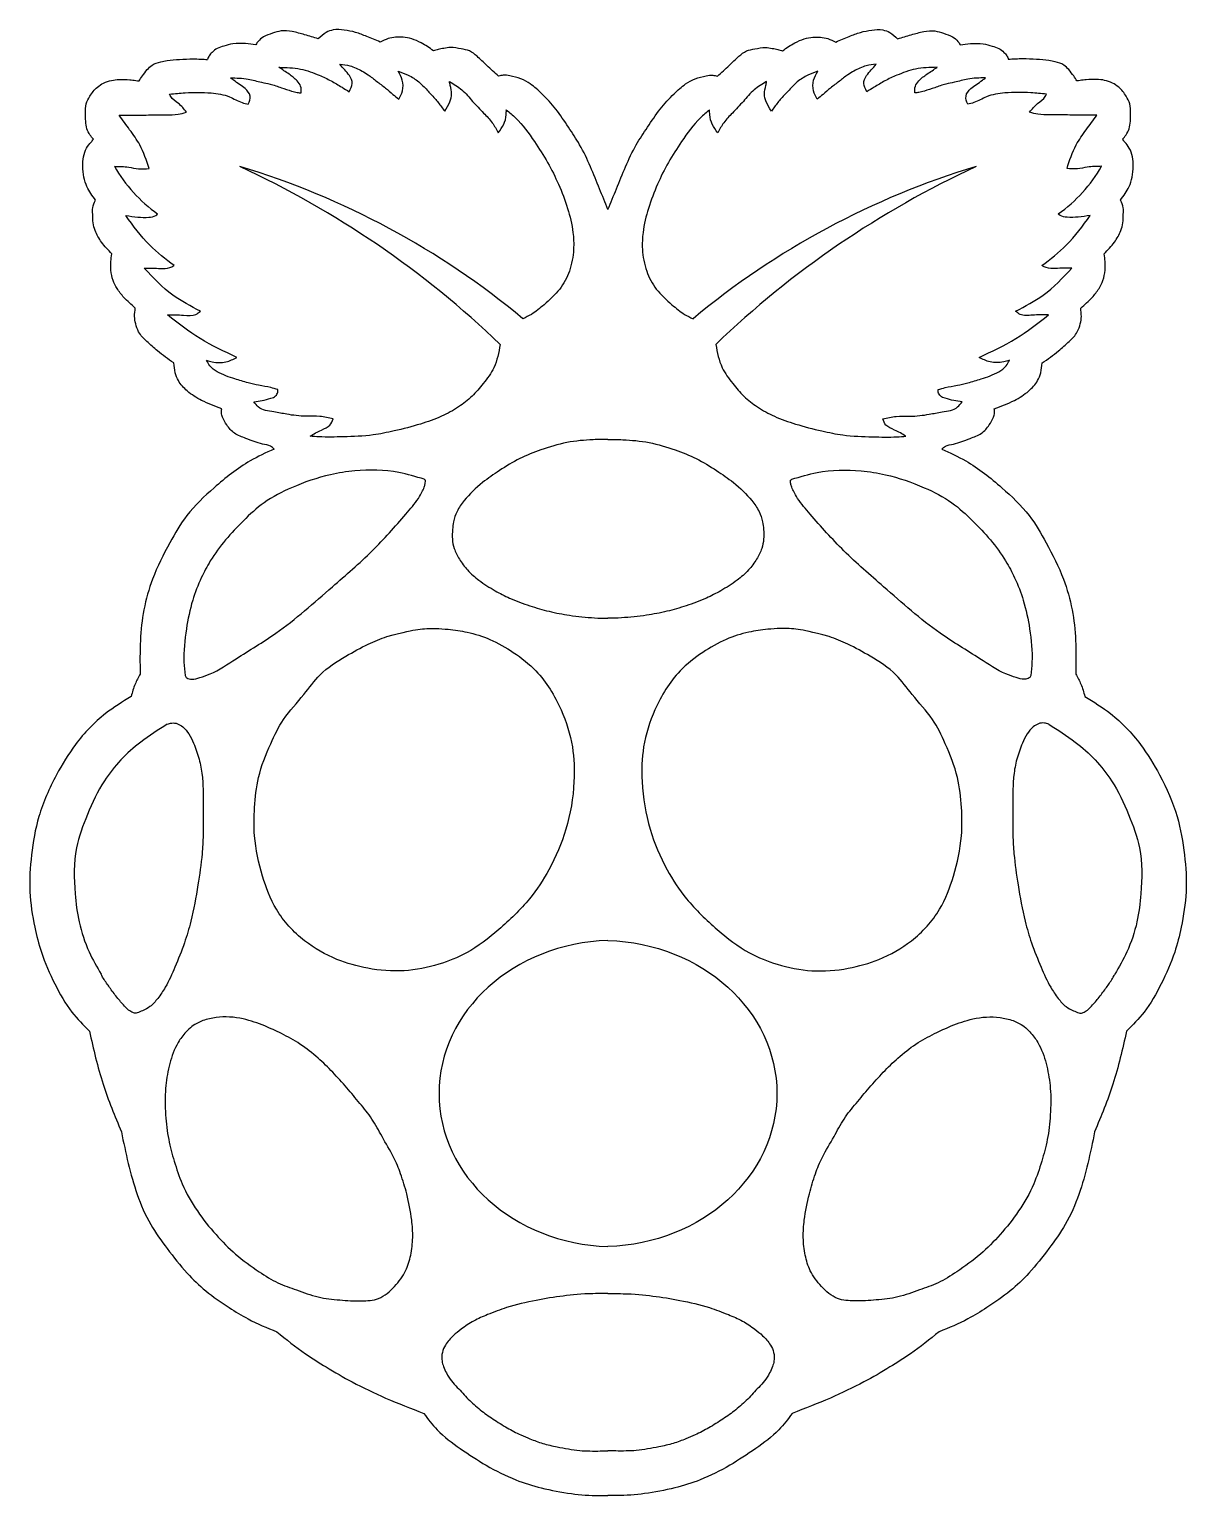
# Model space of a CAD drawing. Header units: millimetres. Extents: x 737 to 2642, y 288 to 2703.
import ezdxf

# ---------------------------------------------------------------- set-up
doc = ezdxf.new("R2010")
doc.units = ezdxf.units.MM

msp = doc.modelspace()

# ---------------------------------------------------------------- linework, layer by layer
at = {"color": 1}
for centre, radius, start, end in [((1091.9, 2601.4), 248.6, 209.9965, 234.6031), ((421.7, 1048.3), 1574.2, 46.1652, 65.1506), ((701.2, 1207.1), 1325.9, 50.2212, 73.2528), ((2677.9, 1207.1), 1325.9, 106.7472, 129.7788), ((2957.3, 1048.3), 1574.2, 114.8494, 133.8348), ((2287.1, 2601.4), 248.6, 305.3969, 330.0035)]:
    msp.add_arc(centre, radius, start, end, dxfattribs=at)
msp.add_ellipse((1699.7, 950.1), major_axis=(-288.4, 0), ratio=0.874343, start_param=4.747714, end_param=7.818656, dxfattribs=at)
at = {"color": 1, "extrusion": (0, 0, -1)}
msp.add_ellipse((1679.3, 950.1), major_axis=(288.4, 0), ratio=0.874343, start_param=4.747714, end_param=7.818656, dxfattribs=at)
at = {"color": 1}
for points in [[(1212.5, 2687.2), (1190, 2693.9), (1169.6, 2698.9), (1151.1, 2700), (1136.8, 2696.3), (1122.1, 2690.1), (1113.5, 2682.9), (1109.5, 2677.4)], [(1314.2, 2681.8), (1292.2, 2691), (1273.8, 2697.7), (1255.2, 2701.5), (1237.1, 2701.7), (1225.5, 2697.5), (1212.5, 2687.2)], [(1402.1, 2667.5), (1382, 2680.4), (1366.3, 2687), (1352, 2689.6), (1339.8, 2689.8), (1327.3, 2687.4), (1314.2, 2681.8)], [(1977, 2667.5), (1997, 2680.4), (2012.8, 2687), (2027, 2689.6), (2039.3, 2689.8), (2051.7, 2687.4), (2064.9, 2681.8)], [(2064.9, 2681.8), (2086.8, 2691), (2105.2, 2697.7), (2123.8, 2701.5), (2142, 2701.7), (2153.6, 2697.5), (2166.5, 2687.2)], [(2166.5, 2687.2), (2189, 2693.9), (2209.5, 2698.9), (2227.9, 2700), (2242.2, 2696.3), (2257, 2690.1), (2265.6, 2682.9), (2269.5, 2677.4)], [(1109.5, 2677.4), (1092.8, 2679.3), (1071.7, 2678.7), (1056.9, 2675.2), (1046.1, 2671.2), (1037.6, 2664.8), (1032.7, 2659.3), (1030.2, 2653)], [(1509.3, 2625.5), (1489.9, 2643.2), (1473.9, 2658.4), (1461.5, 2667.1), (1447.7, 2670.5), (1430.1, 2672.7), (1419, 2671.4), (1410, 2669.7), (1402.1, 2667.5)], [(1869.7, 2625.5), (1889.1, 2643.2), (1905.1, 2658.4), (1917.5, 2667.1), (1931.4, 2670.5), (1949, 2672.7), (1960.1, 2671.4), (1969.1, 2669.7), (1977, 2667.5)], [(2269.5, 2677.4), (2286.3, 2679.3), (2307.4, 2678.7), (2322.1, 2675.2), (2332.9, 2671.2), (2341.5, 2664.8), (2346.3, 2659.3), (2348.8, 2653)], [(917.2, 2617.7), (922.7, 2625.9), (930.8, 2636.4), (938.8, 2643.8), (953.1, 2649.2), (963.5, 2651.3), (983.9, 2653.3), (1006.6, 2654), (1030.2, 2653)], [(1184.4, 2598), (1183.4, 2608.9), (1177.7, 2617.8), (1164.3, 2628.8), (1155.9, 2634.6), (1147.4, 2640.2)], [(1147.4, 2640.2), (1183.2, 2637.3), (1214.1, 2627), (1233.5, 2617.9), (1251.5, 2607.2), (1263.3, 2600)], [(1263.3, 2600), (1268.3, 2613.7), (1263.7, 2626.5), (1255.9, 2636.1), (1248, 2645.1)], [(1248, 2645.1), (1264.3, 2642.7), (1284.6, 2633.9), (1294.4, 2628), (1308.5, 2617.2), (1323.1, 2606), (1335.3, 2595.5), (1344.9, 2587.9)], [(1344.9, 2587.9), (1351.1, 2601.2), (1350.8, 2618.9), (1344.1, 2633.7)], [(1344.1, 2633.7), (1360.6, 2627.2), (1377.8, 2616.2), (1391.5, 2602.8), (1404.4, 2588.9)], [(2034.9, 2633.7), (2018.5, 2627.2), (2001.3, 2616.2), (1987.6, 2602.8), (1974.7, 2588.9)], [(2034.2, 2587.9), (2028, 2601.2), (2028.2, 2618.9), (2034.9, 2633.7)], [(2131, 2645.1), (2114.8, 2642.7), (2094.4, 2633.9), (2084.6, 2628), (2070.5, 2617.2), (2055.9, 2606), (2043.7, 2595.5), (2034.2, 2587.9)], [(2115.7, 2600), (2110.7, 2613.7), (2115.4, 2626.5), (2123.1, 2636.1), (2131, 2645.1)], [(2231.6, 2640.2), (2195.9, 2637.3), (2165, 2627), (2145.5, 2617.9), (2127.6, 2607.2), (2115.7, 2600)], [(2194.6, 2598), (2195.7, 2608.9), (2201.3, 2617.8), (2214.7, 2628.8), (2223.2, 2634.6), (2231.6, 2640.2)], [(2461.8, 2617.7), (2456.4, 2625.9), (2448.3, 2636.4), (2440.3, 2643.8), (2426, 2649.2), (2415.6, 2651.3), (2395.2, 2653.3), (2372.5, 2654), (2348.8, 2653)], [(842.2, 2521.7), (836.4, 2529.1), (831.5, 2538.9), (829.4, 2551.4), (829.3, 2564.6), (830.3, 2580.1), (836.2, 2592.5), (848.6, 2607.4), (858.9, 2614.2), (871.7, 2618.7), (884.8, 2620.1), (902, 2619.8), (912, 2618.4), (917.2, 2617.7)], [(1097.2, 2579.4), (1100, 2592.9), (1091.9, 2605), (1082.9, 2611.9), (1072.9, 2619), (1067.9, 2622.8)], [(1067.9, 2622.8), (1097.1, 2620.7), (1119, 2615.5), (1133, 2612.6), (1151.6, 2606.5), (1168.5, 2601.1), (1177.9, 2598.9), (1184.4, 2598)], [(1420.6, 2567.9), (1429, 2583.2), (1431.9, 2596.4), (1429.7, 2610.2), (1428.5, 2616.9)], [(1428.5, 2616.9), (1448.8, 2603), (1466.6, 2584.1), (1484.7, 2564.9), (1499, 2548.9), (1508.6, 2532.5)], [(1950.6, 2616.9), (1930.3, 2603), (1912.4, 2584.1), (1894.3, 2564.9), (1880.1, 2548.9), (1870.4, 2532.5)], [(1958.5, 2567.9), (1950.1, 2583.2), (1947.2, 2596.4), (1949.4, 2610.2), (1950.6, 2616.9)], [(2311.1, 2622.8), (2281.9, 2620.7), (2260, 2615.5), (2246.1, 2612.6), (2227.5, 2606.5), (2210.5, 2601.1), (2201.2, 2598.9), (2194.6, 2598)], [(2281.9, 2579.4), (2279.1, 2592.9), (2287.1, 2605), (2296.2, 2611.9), (2306.1, 2619), (2311.1, 2622.8)], [(2536.9, 2521.7), (2542.6, 2529.1), (2547.5, 2538.9), (2549.7, 2551.4), (2549.8, 2564.6), (2548.8, 2580.1), (2542.9, 2592.5), (2530.5, 2607.4), (2520.1, 2614.2), (2507.4, 2618.7), (2494.2, 2620.1), (2477, 2619.8), (2467, 2618.4), (2461.8, 2617.7)], [(967.6, 2595.9), (993.2, 2598.2), (1036, 2598), (1066.2, 2591.6), (1086.9, 2582.1), (1097.2, 2579.4)], [(995.2, 2566.3), (982.1, 2580.8), (969.5, 2591.9), (967.6, 2595.9)], [(1404.4, 2588.9), (1410, 2582), (1420.6, 2567.9)], [(1974.7, 2588.9), (1969.1, 2582), (1958.5, 2567.9)], [(2411.4, 2595.9), (2385.9, 2598.2), (2343.1, 2598), (2312.8, 2591.6), (2292.1, 2582.1), (2281.9, 2579.4)], [(2383.8, 2566.3), (2397, 2580.8), (2409.5, 2591.9), (2411.4, 2595.9)], [(884.6, 2561.1), (928.9, 2561.6), (961.7, 2561.9), (981.5, 2562.8), (995.2, 2566.3)], [(933.7, 2473.4), (918.6, 2512.3), (901.8, 2537.3), (884.6, 2561.1)], [(1508.6, 2532.5), (1517.8, 2546.3), (1521.9, 2561.8), (1522.1, 2570.3)], [(1522.1, 2570.3), (1537.4, 2556.8), (1568.3, 2517.9), (1590.1, 2483.2), (1608, 2447.5), (1622.9, 2407.8), (1631.8, 2368.2), (1632.8, 2340.4), (1625.9, 2304.7), (1610, 2274.9), (1584.2, 2249.2), (1563.3, 2233.3), (1549.5, 2226.1)], [(1856.9, 2570.3), (1841.6, 2556.8), (1810.8, 2517.9), (1788.9, 2483.2), (1771.1, 2447.5), (1756.2, 2407.8), (1747.2, 2368.2), (1746.2, 2340.4), (1753.2, 2304.7), (1769.1, 2274.9), (1794.9, 2249.2), (1815.7, 2233.3), (1829.5, 2226.1)], [(1870.4, 2532.5), (1861.3, 2546.3), (1857.1, 2561.8), (1856.9, 2570.3)], [(2494.4, 2561.1), (2450.1, 2561.6), (2417.3, 2561.9), (2397.5, 2562.8), (2383.8, 2566.3)], [(2445.4, 2473.4), (2460.5, 2512.3), (2477.2, 2537.3), (2494.4, 2561.1)], [(845.6, 2421.2), (831.5, 2443.7), (826.6, 2459.1), (824.6, 2477.3), (825.9, 2492.9), (831, 2507.2), (838.3, 2517), (842.2, 2521.7)], [(2533.4, 2421.2), (2547.6, 2443.7), (2552.5, 2459.1), (2554.4, 2477.3), (2553.1, 2492.9), (2548, 2507.2), (2540.7, 2517), (2536.9, 2521.7)], [(876.6, 2477.1), (900.3, 2475.6), (916.4, 2473), (933.7, 2473.4)], [(2502.5, 2477.1), (2478.8, 2475.6), (2462.6, 2473), (2445.4, 2473.4)], [(872.2, 2333.1), (855.6, 2352.2), (845, 2371.4), (841.8, 2383.9), (840.9, 2398.4), (840.9, 2409), (845.6, 2421.2)], [(2506.8, 2333.1), (2523.4, 2352.2), (2534.1, 2371.4), (2537.3, 2383.9), (2538.1, 2398.4), (2538.1, 2409), (2533.4, 2421.2)], [(895.3, 2396), (915.1, 2393.6), (933.4, 2393.3), (944.7, 2396.2), (947.9, 2398.7)], [(974.9, 2313.7), (934.9, 2347.2), (895.3, 2396)], [(2404.1, 2313.7), (2444.1, 2347.2), (2483.7, 2396)], [(2483.7, 2396), (2463.9, 2393.6), (2445.6, 2393.3), (2434.3, 2396.2), (2431.1, 2398.7)], [(911.1, 2243.6), (892.3, 2261.2), (881, 2276.1), (874.6, 2289.1), (871, 2306.1), (871, 2320.2), (872.2, 2333.1)], [(2468, 2243.6), (2486.8, 2261.2), (2498.1, 2276.1), (2504.5, 2289.1), (2508.1, 2306.1), (2508.1, 2320.2), (2506.8, 2333.1)], [(925.9, 2309.1), (952.5, 2309), (967.8, 2310.3), (974.9, 2313.7)], [(1018.3, 2238.5), (972.9, 2265), (925.9, 2309.1)], [(2360.8, 2238.5), (2406.2, 2265), (2453.2, 2309.1)], [(2453.2, 2309.1), (2426.6, 2309), (2411.2, 2310.3), (2404.1, 2313.7)], [(974.4, 2153.3), (947.6, 2173.1), (930, 2188.8), (916.6, 2204.5), (911.7, 2217.9), (910, 2229.8), (911.1, 2243.6)], [(964.1, 2232.4), (990.7, 2231.9), (1010.9, 2233.3), (1018.3, 2238.5)], [(1078.4, 2162.5), (1017.9, 2193.3), (964.1, 2232.4)], [(2300.7, 2162.5), (2361.2, 2193.3), (2415, 2232.4)], [(2415, 2232.4), (2388.3, 2231.9), (2368.1, 2233.3), (2360.8, 2238.5)], [(2404.6, 2153.3), (2431.4, 2173.1), (2449.1, 2188.8), (2462.4, 2204.5), (2467.3, 2217.9), (2469, 2229.8), (2468, 2243.6)], [(1512, 2183.9), (1501.5, 2145.4), (1484.1, 2119.5), (1465.6, 2098.5), (1443.6, 2081), (1415.4, 2065.4), (1380.9, 2052.7), (1337.2, 2041.3), (1302.7, 2034.7), (1253.6, 2031.6), (1213.5, 2031.6), (1198.9, 2032.7)], [(1867.1, 2183.9), (1877.6, 2145.4), (1894.9, 2119.5), (1913.4, 2098.5), (1935.5, 2081), (1963.6, 2065.4), (1998.1, 2052.7), (2041.8, 2041.3), (2076.3, 2034.7), (2125.4, 2031.6), (2165.5, 2031.6), (2180.2, 2032.7)], [(1053.4, 2077.9), (1020.3, 2091.6), (996.7, 2107.1), (982.1, 2124.2), (977, 2137.2), (974.4, 2153.3)], [(1028.6, 2157.7), (1037.9, 2155.2), (1060.3, 2155), (1078.4, 2162.5)], [(1145.7, 2109.4), (1134.2, 2112.7), (1114.2, 2116.5), (1097, 2120.5), (1075.2, 2126.9), (1045.9, 2138.8), (1033.8, 2148.4), (1028.6, 2157.7)], [(2233.3, 2109.4), (2244.8, 2112.7), (2264.8, 2116.5), (2282.1, 2120.5), (2303.9, 2126.9), (2333.1, 2138.8), (2345.2, 2148.4), (2350.5, 2157.7)], [(2350.5, 2157.7), (2341.1, 2155.2), (2318.7, 2155), (2300.7, 2162.5)], [(2325.7, 2077.9), (2358.8, 2091.6), (2382.3, 2107.1), (2397, 2124.2), (2402.1, 2137.2), (2404.6, 2153.3)], [(1106.5, 2089.4), (1120, 2091.5), (1134.2, 2095), (1142.2, 2099), (1145.6, 2104.9), (1145.7, 2109.4)], [(2272.6, 2089.4), (2259, 2091.5), (2244.8, 2095), (2236.9, 2099), (2233.5, 2104.9), (2233.3, 2109.4)], [(1139.6, 2011.4), (1133.8, 2016), (1120.6, 2019.7), (1093.3, 2029), (1074.6, 2037.6), (1061.7, 2051.2), (1054.8, 2064), (1053, 2071.1), (1053.4, 2077.9)], [(1237, 2061.2), (1215.2, 2065.2), (1192.2, 2065.5), (1160.5, 2068.8), (1139.2, 2072.7), (1113.7, 2080.8), (1106.5, 2089.4)], [(2142, 2061.2), (2163.8, 2065.2), (2186.9, 2065.5), (2218.5, 2068.8), (2239.8, 2072.7), (2265.3, 2080.8), (2272.6, 2089.4)], [(2239.4, 2011.4), (2245.2, 2016), (2258.4, 2019.7), (2285.8, 2029), (2304.4, 2037.6), (2317.4, 2051.2), (2324.2, 2064), (2326.1, 2071.1), (2325.7, 2077.9)], [(1198.9, 2032.7), (1217.6, 2042.8), (1231.7, 2051), (1237, 2061.2)], [(2180.2, 2032.7), (2161.4, 2042.8), (2147.3, 2051), (2142, 2061.2)], [(1139.6, 2011.4), (1100.3, 1992), (1040.9, 1947.7), (996.1, 1902.1), (967.8, 1857), (939.5, 1797.2), (925.3, 1746.8), (919.5, 1696.4), (919, 1640.9)], [(2239.4, 2011.4), (2278.7, 1992), (2338.2, 1947.7), (2382.9, 1902.1), (2411.2, 1857), (2439.6, 1797.2), (2453.7, 1746.8), (2459.5, 1696.4), (2460, 1640.9)], [(919, 1640.9), (910.8, 1624.4), (904.3, 1604.1)], [(2460, 1640.9), (2468.2, 1624.4), (2474.8, 1604.1)], [(904.3, 1604.1), (862, 1575.7), (812.8, 1525.1), (781.3, 1474.7), (752.3, 1406.1), (740.2, 1343), (737.5, 1282.4), (745.6, 1224), (756.4, 1182.8), (778.5, 1130.5), (806.8, 1084.1), (835.5, 1052.8)], [(2474.8, 1604.1), (2517.1, 1575.7), (2566.2, 1525.1), (2597.8, 1474.7), (2626.7, 1406.1), (2638.8, 1343), (2641.5, 1282.4), (2633.4, 1224), (2622.7, 1182.8), (2600.5, 1130.5), (2572.3, 1084.1), (2543.5, 1052.8)], [(963.7, 1558.3), (920, 1528.8), (860.2, 1465), (832.3, 1409.4), (814.4, 1354.7), (812, 1279.2), (818.6, 1232.8), (835.1, 1183.2), (854.9, 1146.4)], [(963.7, 1558.3), (971, 1560.2), (980.5, 1559.1), (989.3, 1553.8), (999.5, 1542.2), (1007.1, 1527.2)], [(2415.4, 1558.3), (2408.1, 1560.2), (2398.6, 1559.1), (2389.8, 1553.8), (2379.6, 1542.2), (2371.9, 1527.2)], [(2415.4, 1558.3), (2459.1, 1528.8), (2518.9, 1465), (2546.7, 1409.4), (2564.7, 1354.7), (2567, 1279.2), (2560.5, 1232.8), (2543.9, 1183.2), (2524.1, 1146.4)], [(1007.1, 1527.2), (1016.2, 1500.8), (1021.2, 1474.1), (1022.8, 1449.4), (1023.1, 1416.7), (1022.8, 1375.5), (1021, 1345), (1014.3, 1293.5), (1002.4, 1233.7), (992, 1198.2), (976.3, 1158.1), (960.5, 1125.1), (948, 1106.7), (935.2, 1093.3), (923, 1086.5), (914.1, 1082.9), (908.1, 1082.9), (905.5, 1084.1), (901.9, 1086.2), (895.1, 1092.4), (882.3, 1106.7), (870.1, 1123), (859.9, 1137.6), (854.9, 1146.4)], [(2371.9, 1527.2), (2362.8, 1500.8), (2357.8, 1474.1), (2356.3, 1449.4), (2356, 1416.7), (2356.3, 1375.5), (2358.1, 1345), (2364.7, 1293.5), (2376.6, 1233.7), (2387, 1198.2), (2402.8, 1158.1), (2418.5, 1125.1), (2431, 1106.7), (2443.8, 1093.3), (2456, 1086.5), (2465, 1082.9), (2470.9, 1082.9), (2473.6, 1084.1), (2477.1, 1086.2), (2484, 1092.4), (2496.8, 1106.7), (2509, 1123), (2519.1, 1137.6), (2524.1, 1146.4)], [(1022.4, 1070.4), (1044, 1075.3), (1088.7, 1072.8), (1124.3, 1061.3), (1151.7, 1048.8), (1182.3, 1031.5), (1212.1, 1008.3), (1236.2, 985.1), (1259.4, 959.4), (1280.9, 933.8), (1300.8, 908.1), (1317.4, 879.2), (1336.4, 845.2), (1348, 817.9), (1358, 784.8), (1366.3, 741.7), (1367.9, 712.8), (1364.6, 683.8), (1356.3, 658.1), (1338.1, 632.5), (1311.6, 612.6), (1283.4, 608.5), (1247.8, 610.1), (1212.1, 615.1), (1176.5, 626.7), (1145.9, 638.3), (1115.2, 656.5), (1076.3, 685.5), (1044, 717.7), (1013.3, 756.6), (988.4, 801.3), (975.2, 838.6), (966.1, 874.2), (961.1, 914.7), (961.1, 958.6), (966.9, 995), (979.3, 1029.8), (990.9, 1047.2), (1009.2, 1063.7), (1022.4, 1070.4)], [(2356.6, 1070.4), (2335.1, 1075.3), (2290.3, 1072.8), (2254.7, 1061.3), (2227.4, 1048.8), (2196.7, 1031.5), (2166.9, 1008.3), (2142.9, 985.1), (2119.7, 959.4), (2098.1, 933.8), (2078.2, 908.1), (2061.7, 879.2), (2042.6, 845.2), (2031, 817.9), (2021.1, 784.8), (2012.8, 741.7), (2011.1, 712.8), (2014.4, 683.8), (2022.7, 658.1), (2041, 632.5), (2067.5, 612.6), (2095.6, 608.5), (2131.3, 610.1), (2166.9, 615.1), (2202.5, 626.7), (2233.2, 638.3), (2263.8, 656.5), (2302.8, 685.5), (2335.1, 717.7), (2365.7, 756.6), (2390.6, 801.3), (2403.8, 838.6), (2413, 874.2), (2417.9, 914.7), (2417.9, 958.6), (2412.1, 995), (2399.7, 1029.8), (2388.1, 1047.2), (2369.9, 1063.7), (2356.6, 1070.4)], [(835.5, 1052.8), (858, 965.5), (888.1, 887.1)], [(2543.5, 1052.8), (2521, 965.5), (2490.9, 887.1)], [(888.1, 887.1), (914.3, 783.9), (936.4, 734.6), (963.7, 694.6), (996.5, 654.1), (1027.1, 625.2), (1065.8, 597.5), (1096.9, 578.8), (1144.1, 557.6)], [(2490.9, 887.1), (2464.8, 783.9), (2442.6, 734.6), (2415.4, 694.6), (2382.6, 654.1), (2351.9, 625.2), (2313.2, 597.5), (2282.2, 578.8), (2234.9, 557.6)], [(1144.1, 557.6), (1191.4, 521.5), (1225.2, 499.7), (1268.3, 475), (1323.3, 448.6), (1386.1, 423.3)], [(2234.9, 557.6), (2187.6, 521.5), (2153.9, 499.7), (2110.8, 475), (2055.7, 448.6), (1992.9, 423.3)]]:
    msp.add_spline(points, degree=3, dxfattribs=at)
for points, knots in [([(1689.5, 2406.2), (1684.8, 2417.5), (1675.1, 2440.8), (1661, 2476.9), (1644.6, 2511.3), (1624, 2542.1), (1604.7, 2571.3), (1583, 2594.8), (1564.1, 2612), (1545.9, 2622), (1530.5, 2625.6), (1518, 2627.9), (1511.9, 2626.2), (1509.3, 2625.5)], [8.34978, 8.34978, 8.34978, 8.34978, 44.897673, 84.240516, 124.503832, 158.733227, 195.433432, 229.425235, 254.268706, 271.931031, 290.953014, 301.578089, 309.540605, 309.540605, 309.540605, 309.540605]), ([(1689.5, 2406.2), (1694.2, 2417.5), (1703.9, 2440.8), (1718.1, 2476.9), (1734.4, 2511.3), (1755, 2542.1), (1774.4, 2571.3), (1796, 2594.8), (1814.9, 2612), (1833.2, 2622), (1848.5, 2625.6), (1861.1, 2627.9), (1867.1, 2626.2), (1869.7, 2625.5)], [8.34978, 8.34978, 8.34978, 8.34978, 44.897673, 84.240516, 124.503832, 158.733227, 195.433432, 229.425235, 254.268706, 271.931031, 290.953014, 301.578089, 309.540605, 309.540605, 309.540605, 309.540605]), ([(1689.5, 2027), (1681.2, 2027.5), (1659.4, 2026.9), (1620.9, 2023.6), (1581.1, 2011.2), (1543.5, 1996.6), (1511.9, 1977.1), (1479.9, 1955.2), (1456.5, 1932.4), (1440.7, 1910.6), (1434.9, 1892.5), (1433.2, 1878.6), (1432.7, 1862.8), (1435.7, 1846.3), (1445, 1829.2), (1458.2, 1811), (1478.4, 1793.5), (1502.1, 1778.7), (1529.9, 1764), (1559.9, 1753.4), (1592.8, 1743.5), (1628.4, 1737), (1660.9, 1733.4), (1682.1, 1732.9), (1689.5, 1732.9)], [7.439268, 7.439268, 7.439268, 7.439268, 32.553949, 76.426901, 121.309153, 159.040823, 197.59641, 231.262311, 274.13736, 295.991678, 313.617257, 327.324396, 343.328399, 359.245699, 378.698377, 401.220033, 426.456837, 458.258786, 484.99893, 520.664988, 553.551505, 587.757788, 629.155368, 651.428372, 651.428372, 651.428372, 651.428372]), ([(1689.5, 2027), (1697.9, 2027.5), (1719.7, 2026.9), (1758.1, 2023.6), (1798, 2011.2), (1835.5, 1996.6), (1867.2, 1977.1), (1899.1, 1955.2), (1922.6, 1932.4), (1938.4, 1910.6), (1944.1, 1892.5), (1945.9, 1878.6), (1946.3, 1862.8), (1943.3, 1846.3), (1934.1, 1829.2), (1920.9, 1811), (1900.7, 1793.5), (1876.9, 1778.7), (1849.1, 1764), (1819.1, 1753.4), (1786.3, 1743.5), (1750.6, 1737), (1718.2, 1733.4), (1696.9, 1732.9), (1689.5, 1732.9)], [7.439268, 7.439268, 7.439268, 7.439268, 32.553949, 76.426901, 121.309153, 159.040823, 197.59641, 231.262311, 274.13736, 295.991678, 313.617257, 327.324396, 343.328399, 359.245699, 378.698377, 401.220033, 426.456837, 458.258786, 484.99893, 520.664988, 553.551505, 587.757788, 629.155368, 651.428372, 651.428372, 651.428372, 651.428372]), ([(1386.9, 1961.7), (1373.1, 1965.9), (1336, 1977), (1283, 1978.3), (1223.5, 1968.5), (1172.9, 1951.3), (1123.7, 1926), (1089.2, 1894.2), (1059.1, 1862.6), (1035.9, 1830.8), (1018, 1797.2), (1003.6, 1760), (994, 1713.2), (989.8, 1671.3), (992.3, 1645.7), (993, 1638.4)], [1.094461, 1.094461, 1.094461, 1.094461, 44.252849, 116.854668, 157.341268, 224.860888, 276.620503, 321.755722, 364.824752, 407.682451, 439.042192, 478.835447, 527.047731, 582.043102, 604.140284, 604.140284, 604.140284, 604.140284]), ([(993, 1638.4), (993.9, 1636.9), (996.2, 1633), (1006.1, 1631.8), (1018.7, 1635.2), (1044.5, 1644.2), (1084.7, 1671.7), (1155.8, 1713.8), (1227.4, 1777.8), (1301, 1841.1), (1346.1, 1891.8), (1374.3, 1924.7), (1383.6, 1940.7), (1387.4, 1949.4), (1388.6, 1955.1), (1389.6, 1959.8), (1387.6, 1961.2), (1386.9, 1961.7)], [0, 0, 0, 0, 4.833379, 13.071058, 26.727039, 44.775322, 94.329698, 172.074237, 292.501837, 380.906272, 463.163672, 496.142486, 510.183162, 518.828628, 524.081778, 528.458375, 531.026902, 531.026902, 531.026902, 531.026902]), ([(2386, 1638.4), (2385.2, 1636.9), (2382.9, 1633), (2373, 1631.8), (2360.4, 1635.2), (2334.5, 1644.2), (2294.3, 1671.7), (2223.2, 1713.8), (2151.7, 1777.8), (2078.1, 1841.1), (2033, 1891.8), (2004.8, 1924.7), (1995.4, 1940.7), (1991.6, 1949.4), (1990.4, 1955.1), (1989.5, 1959.8), (1991.4, 1961.2), (1992.2, 1961.7)], [0, 0, 0, 0, 4.833379, 13.071058, 26.727039, 44.775322, 94.329698, 172.074237, 292.501837, 380.906272, 463.163672, 496.142486, 510.183162, 518.828628, 524.081778, 528.458375, 531.026902, 531.026902, 531.026902, 531.026902]), ([(1992.2, 1961.7), (2006, 1965.9), (2043, 1977), (2096, 1978.3), (2155.5, 1968.5), (2206.1, 1951.3), (2255.3, 1926), (2289.8, 1894.2), (2320, 1862.6), (2343.1, 1830.8), (2361, 1797.2), (2375.4, 1760), (2385.1, 1713.2), (2389.2, 1671.3), (2386.7, 1645.7), (2386, 1638.4)], [1.094461, 1.094461, 1.094461, 1.094461, 44.252849, 116.854668, 157.341268, 224.860888, 276.620503, 321.755722, 364.824752, 407.682451, 439.042192, 478.835447, 527.047731, 582.043102, 604.140284, 604.140284, 604.140284, 604.140284]), ([(1325.4, 1702.7), (1314.9, 1699.2), (1291.7, 1689.3), (1254.6, 1669.1), (1215.8, 1644), (1187.1, 1603.7), (1154.8, 1569.7), (1131.5, 1522.2), (1112.5, 1474.1), (1106.8, 1422.2), (1105.8, 1367.3), (1118.5, 1310.5), (1141.5, 1248.4), (1185.8, 1200.5), (1239.7, 1170), (1295.9, 1154.1), (1353.4, 1149.6), (1408.6, 1160.6), (1462.6, 1182), (1511.8, 1220.7), (1559.2, 1265.6), (1596.2, 1322.1), (1623.8, 1386.7), (1635.3, 1456.1), (1633.2, 1523.6), (1613.1, 1586.8), (1579.9, 1641.8), (1535.4, 1676.8), (1497.1, 1698.5), (1460.3, 1710.3), (1430, 1714.5), (1402.9, 1716.4), (1375.4, 1715.3), (1355.4, 1710.7), (1325.4, 1702.7)], [64.839638, 64.839638, 64.839638, 64.839638, 97.744854, 139.815801, 192.305522, 233.888264, 286.895306, 332.142571, 391.4881, 441.166111, 487.734763, 555.5813, 614.644497, 684.395872, 745.83024, 798.510591, 858.572014, 916.818032, 965.779344, 1031.555646, 1103.091287, 1160.675118, 1232.841135, 1312.464204, 1369.739087, 1433.720411, 1509.767741, 1558.006362, 1602.105785, 1641.270309, 1672.894588, 1693.775988, 1722.819135, 1755.052356, 1755.052356, 1755.052356, 1755.052356]), ([(2053.7, 1702.7), (2064.1, 1699.2), (2087.3, 1689.3), (2124.5, 1669.1), (2163.3, 1644), (2191.9, 1603.7), (2224.3, 1569.7), (2247.5, 1522.2), (2266.5, 1474.1), (2272.3, 1422.2), (2273.2, 1367.3), (2260.5, 1310.5), (2237.6, 1248.4), (2193.2, 1200.5), (2139.3, 1170), (2083.1, 1154.1), (2025.7, 1149.6), (1970.5, 1160.6), (1916.4, 1182), (1867.2, 1220.7), (1819.9, 1265.6), (1782.8, 1322.1), (1755.3, 1386.7), (1743.8, 1456.1), (1745.8, 1523.6), (1765.9, 1586.8), (1799.2, 1641.8), (1843.7, 1676.8), (1882, 1698.5), (1918.7, 1710.3), (1949, 1714.5), (1976.2, 1716.4), (2003.7, 1715.3), (2023.6, 1710.7), (2053.7, 1702.7)], [64.839638, 64.839638, 64.839638, 64.839638, 97.744854, 139.815801, 192.305522, 233.888264, 286.895306, 332.142571, 391.4881, 441.166111, 487.734763, 555.5813, 614.644497, 684.395872, 745.83024, 798.510591, 858.572014, 916.818032, 965.779344, 1031.555646, 1103.091287, 1160.675118, 1232.841135, 1312.464204, 1369.739087, 1433.720411, 1509.767741, 1558.006362, 1602.105785, 1641.270309, 1672.894588, 1693.775988, 1722.819135, 1755.052356, 1755.052356, 1755.052356, 1755.052356]), ([(1689.5, 620.5), (1689.5, 620.5), (1655.4, 620.9), (1615.7, 617.1), (1569.5, 609.5), (1527.5, 600.1), (1493.7, 587), (1468.1, 576.2), (1449.7, 563.6), (1433.6, 550.9), (1422.5, 538.2), (1415.7, 523.5), (1415.4, 510.9), (1418.6, 499.6), (1421.6, 493.3), (1423.3, 489.8)], [4.791661, 4.791661, 4.791661, 4.791661, 33.360823, 78.770307, 123.844889, 174.084782, 207.237425, 232.587138, 257.194498, 273.847233, 293.984498, 307.168287, 321.641889, 330.520878, 342.390005, 342.390005, 342.390005, 342.390005]), ([(1689.5, 620.5), (1689.5, 620.5), (1723.7, 620.9), (1763.3, 617.1), (1809.6, 609.5), (1851.5, 600.1), (1885.3, 587), (1911, 576.2), (1929.4, 563.6), (1945.4, 550.9), (1956.5, 538.2), (1963.3, 523.5), (1963.7, 510.9), (1960.4, 499.6), (1957.5, 493.3), (1955.7, 489.8)], [4.791661, 4.791661, 4.791661, 4.791661, 33.360823, 78.770307, 123.844889, 174.084782, 207.237425, 232.587138, 257.194498, 273.847233, 293.984498, 307.168287, 321.641889, 330.520878, 342.390005, 342.390005, 342.390005, 342.390005]), ([(1423.3, 489.8), (1425.9, 485.2), (1430.9, 476.6), (1444.4, 463.3), (1458.9, 446.3), (1478.8, 428.9), (1500.4, 413.4), (1522.8, 399.7), (1543.1, 388.8), (1562.8, 380.6), (1582.5, 373.1), (1610.1, 367.1), (1641.6, 361.2), (1669.7, 361.2), (1685.3, 361.5), (1689.5, 361.6)], [0, 0, 0, 0, 15.515561, 29.840914, 56.470457, 82.780801, 108.806941, 136.09899, 161.425, 177.909211, 200.096004, 224.626677, 262.260167, 296.050591, 308.823258, 308.823258, 308.823258, 308.823258]), ([(1955.7, 489.8), (1953.2, 485.2), (1948.2, 476.6), (1934.6, 463.3), (1920.1, 446.3), (1900.2, 428.9), (1878.7, 413.4), (1856.3, 399.7), (1835.9, 388.8), (1816.2, 380.6), (1796.5, 373.1), (1769, 367.1), (1737.5, 361.2), (1709.3, 361.2), (1693.8, 361.5), (1689.5, 361.6)], [0, 0, 0, 0, 15.515561, 29.840914, 56.470457, 82.780801, 108.806941, 136.09899, 161.425, 177.909211, 200.096004, 224.626677, 262.260167, 296.050591, 308.823258, 308.823258, 308.823258, 308.823258]), ([(1386.1, 423.3), (1393.2, 413.9), (1410, 391.5), (1446.8, 364.7), (1489.4, 336.3), (1534.1, 313.8), (1581.5, 299.2), (1627.5, 290.6), (1664.5, 287.4), (1684.6, 287.9), (1689.5, 288)], [0, 0, 0, 0, 35.021568, 83.914478, 134.858426, 189.114843, 233.026801, 283.469888, 329.313218, 343.946229, 343.946229, 343.946229, 343.946229]), ([(1992.9, 423.3), (1985.9, 413.9), (1969, 391.5), (1932.3, 364.7), (1889.6, 336.3), (1845, 313.8), (1797.5, 299.2), (1751.5, 290.6), (1714.5, 287.4), (1694.4, 287.9), (1689.5, 288)], [0, 0, 0, 0, 35.021568, 83.914478, 134.858426, 189.114843, 233.026801, 283.469888, 329.313218, 343.946229, 343.946229, 343.946229, 343.946229])]:
    msp.add_open_spline(points, degree=3, knots=knots, dxfattribs=at)

doc.saveas('drawing.dxf')
